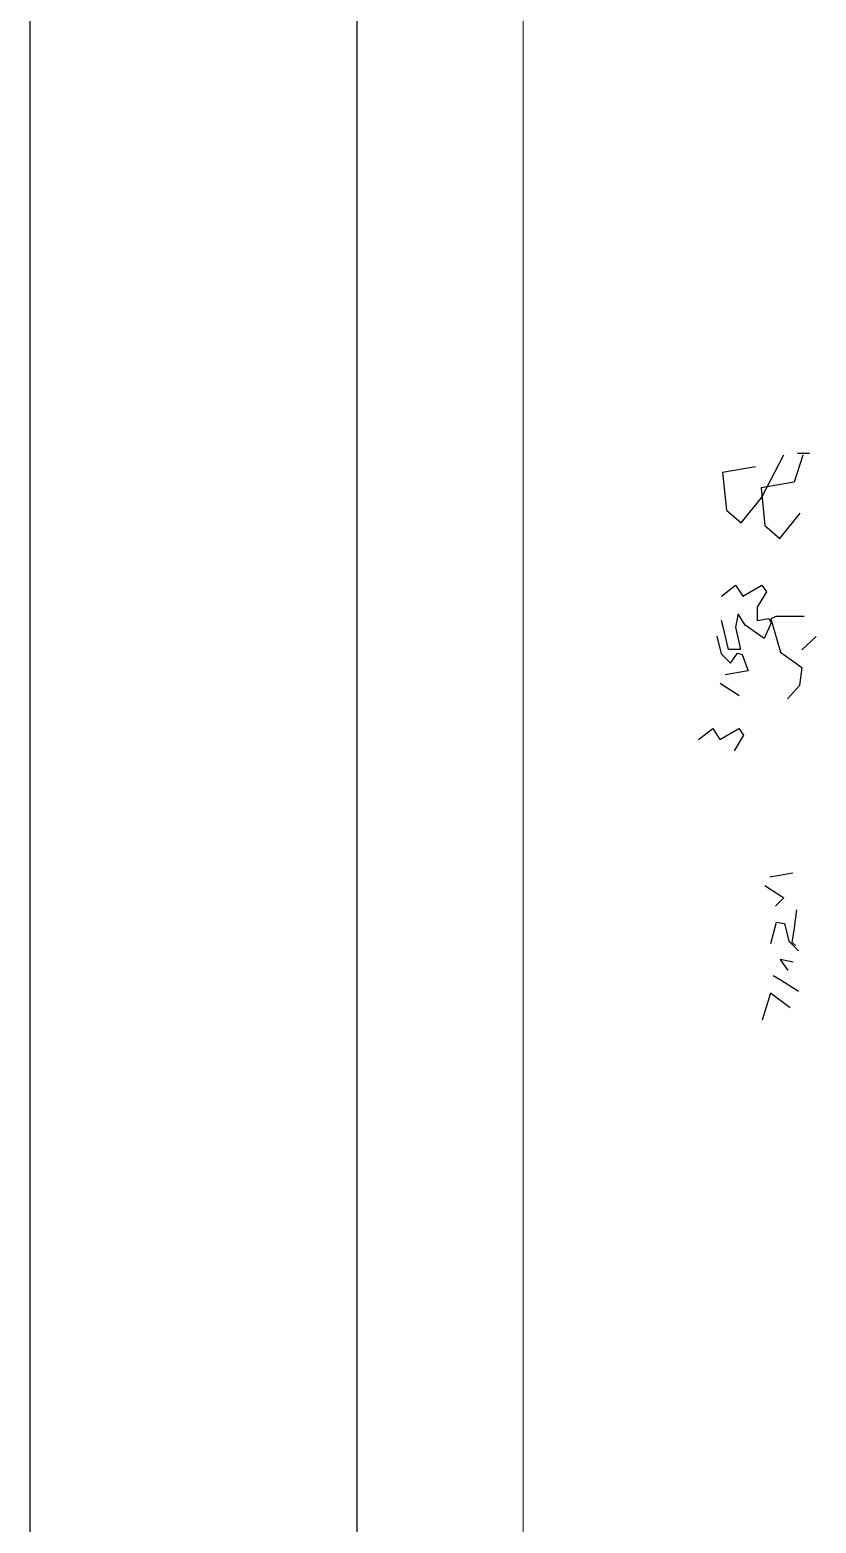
# Model space of a CAD drawing. Header units: metres. Extents: x -1655 to 449, y 40 to 361.
# Drawn here: x 69.307 to 69.787, y 58.248 to 59.16 of the extents above; entities that cross this region are included whole.
import ezdxf

# ---------------------------------------------------------------- set-up
doc = ezdxf.new("R2010")
doc.units = ezdxf.units.M
doc.header["$MEASUREMENT"] = 0
doc.layers.add('Layer5', color=31, linetype='Continuous', lineweight=9)
doc.layers.add('paisajismo', color=7, linetype='Continuous')

# ---------------------------------------------------------------- blocks, each defined once
blk = doc.blocks.new('A$C78ED2221')
at = {"layer": 'paisajismo', "color": 86}
for p, q in [((1.5477, 0.187), (1.5718, 0.2129)), ((1.608, 0.1914), (1.608, 0.1397)), ((1.9028, 0.2009), (1.9028, 0.1794)), ((0.9006, 0.1659), (0.9274, 0.1305)), ((0.9304, 0.1811), (0.9499, 0.1494)), ((0.9829, 0.1711), (0.988, 0.1478)), ((1.0209, 0.1636), (1.0038, 0.1807)), ((1.013, 0.1754), (1.0187, 0.1698)), ((1.0187, 0.1698), (1.0453, 0.1736)), ((1.053, 0.1559), (1.0209, 0.1636)), ((1.0453, 0.1736), (1.0777, 0.1777)), ((1.1439, 0.1705), (1.1366, 0.1292)), ((1.4834, 0.1828), (1.4594, 0.1612)), ((1.5156, 0.187), (1.4834, 0.1828)), ((1.5437, 0.1483), (1.5156, 0.187)), ((1.7492, 0.147), (1.7948, 0.1841)), ((1.8507, 0.1734), (1.8404, 0.1135)), ((1.8995, 0.1888), (1.8507, 0.1734)), ((0.9499, 0.1494), (0.9582, 0.135)), ((0.988, 0.1478), (0.9679, 0.1618)), ((1.0168, 0.1312), (1.0554, 0.1413)), ((1.0554, 0.1413), (1.053, 0.1559)), ((1.0993, 0.1544), (1.0841, 0.1391)), ((1.1216, 0.1199), (1.0993, 0.1544)), ((1.6039, 0.1311), (1.5437, 0.1483)), ((1.608, 0.1397), (1.6039, 0.1311)), ((1.7723, 0.1203), (1.7492, 0.147)), ((1.8227, 0.1142), (1.9006, 0.1544)), ((0.9274, 0.1305), (0.8786, 0.1151)), ((1.5966, 0.1318), (1.5685, 0.1189)), ((1.5685, 0.1189), (1.5925, 0.0845)), ((1.6046, 0.1275), (1.5966, 0.1318)), ((1.6006, 0.1061), (1.6046, 0.1275)), ((1.6528, 0.1232), (1.6247, 0.1061)), ((1.6447, 0.0802), (1.6648, 0.1147)), ((1.6648, 0.1147), (1.6528, 0.1232)), ((1.8404, 0.1135), (1.7723, 0.1203)), ((1.7772, 0.0771), (1.8227, 0.1142)), ((1.3936, 0.0818), (1.3655, 0.0646)), ((1.4056, 0.0732), (1.3936, 0.0818)), ((1.5101, 0.0899), (1.5028, 0.0486)), ((1.5391, 0.0791), (1.5101, 0.0899)), ((1.5925, 0.0845), (1.6126, 0.0716)), ((1.6247, 0.1061), (1.6006, 0.1061)), ((1.8786, 0.1035), (1.8683, 0.0436)), ((1.3855, 0.0387), (1.4056, 0.0732)), ((1.4877, 0.0392), (1.4655, 0.0737)), ((1.5237, 0.0581), (1.5417, 0.0704)), ((1.5408, 0.041), (1.5237, 0.0581)), ((1.5417, 0.0704), (1.5391, 0.0791)), ((1.5484, 0.0759), (1.5484, 0.0544)), ((1.5885, 0.0672), (1.5484, 0.0759)), ((1.5484, 0.0544), (1.5845, 0.0458)), ((1.6126, 0.0716), (1.5885, 0.0672)), ((1.6648, 0.0672), (1.6447, 0.0802)), ((1.6447, 0.0415), (1.6648, 0.0672)), ((1.8002, 0.0505), (1.7772, 0.0771)), ((1.4056, 0.0258), (1.3855, 0.0387)), ((1.5728, 0.0333), (1.5408, 0.041)), ((1.5845, 0.0458), (1.6006, 0.0415)), ((1.8683, 0.0436), (1.8002, 0.0505)), ((1.3855, 0), (1.4056, 0.0258))]:
    blk.add_line(p, q, dxfattribs=at)

msp = doc.modelspace()

# ---------------------------------------------------------------- linework, layer by layer
at = {"ltscale": 0.1}
for p, q in [((69.30672, 63.04017), (69.30672, 57.73937)), ((69.50672, 63.04017), (69.50672, 57.73937))]:
    msp.add_line(p, q, dxfattribs=at)
at = {"layer": 'Layer5'}
msp.add_line((69.60834, 62.94567), (69.60834, 57.83937), dxfattribs=at)

# ---------------------------------------------------------------- block references
at = {"color": 1, "xscale": -0.3381494434166233, "yscale": 0.3381494434166233, "zscale": 0.3381494434166233, "rotation": 270}
msp.add_blockref('A$C78ED2221', (69.71549, 58.25812), dxfattribs=at)

doc.saveas('drawing.dxf')
